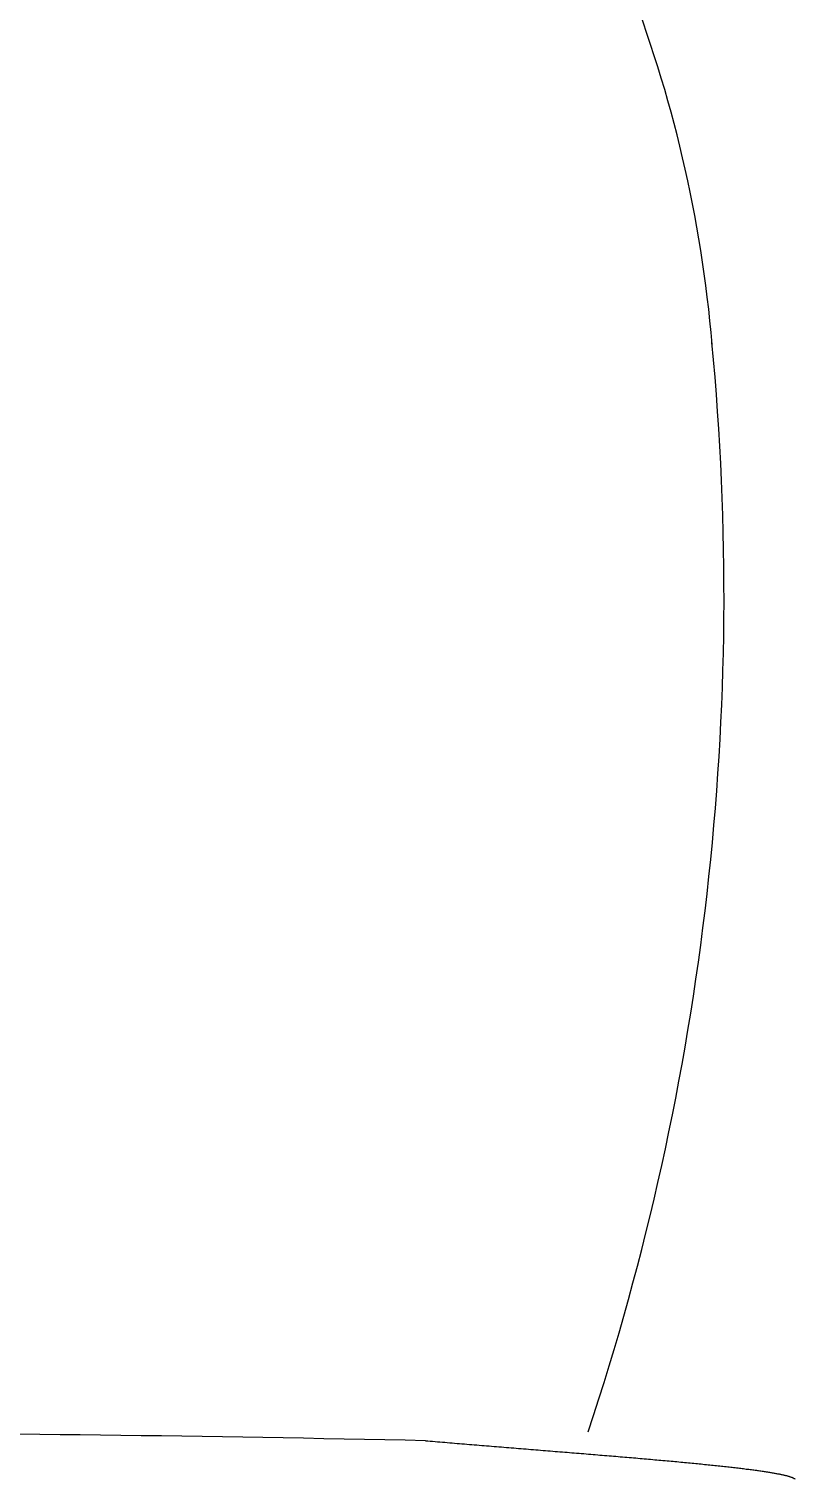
# Model space of a CAD drawing. Extents: x 938 to 1038, y 781 to 934.
# Drawn here: x 1014.84 to 1024.86, y 833.54 to 852.49 of the extents above; entities that cross this region are included whole.
import ezdxf

# ---------------------------------------------------------------- set-up
doc = ezdxf.new("R2010")
doc.units = 0
doc.header["$MEASUREMENT"] = 0
doc.layers.add('1', color=4, linetype='Continuous')

# ---------------------------------------------------------------- blocks, each defined once
blk = doc.blocks.new('VISTA')
at = {"layer": '1', "color": 3, "linetype": 'Continuous'}
blk.add_lwpolyline([(82.149, 34.472), (82.181, 34.469), (82.213, 34.467), (82.244, 34.464), (82.276, 34.461), (82.308, 34.459), (82.34, 34.456), (82.372, 34.453), (82.404, 34.451), (82.436, 34.448), (82.468, 34.445), (82.5, 34.443), (82.532, 34.44), (82.564, 34.437), (82.596, 34.435), (82.628, 34.432), (82.66, 34.429), (82.692, 34.427), (82.725, 34.424), (82.757, 34.421), (82.789, 34.419), (82.821, 34.416), (82.853, 34.413), (82.886, 34.411), (82.918, 34.408), (82.95, 34.405), (82.982, 34.403), (83.015, 34.4), (83.047, 34.398), (83.079, 34.395), (83.111, 34.392), (83.144, 34.39), (83.176, 34.387), (83.208, 34.385), (83.24, 34.382), (83.272, 34.379), (83.304, 34.377), (83.337, 34.374), (83.369, 34.372), (83.401, 34.369), (83.433, 34.366), (83.465, 34.364), (83.497, 34.361), (83.529, 34.359), (83.561, 34.356), (83.592, 34.354), (83.624, 34.351), (83.656, 34.348), (83.688, 34.346), (83.72, 34.343), (83.751, 34.341), (83.783, 34.338), (83.814, 34.336), (83.846, 34.333), (83.877, 34.331), (83.909, 34.328), (83.94, 34.325), (83.971, 34.323), (84.003, 34.32), (84.034, 34.318), (84.065, 34.315), (84.096, 34.313), (84.127, 34.31), (84.158, 34.308), (84.188, 34.305), (84.219, 34.303), (84.25, 34.3), (84.28, 34.298), (84.311, 34.295), (84.341, 34.293), (84.371, 34.29), (84.402, 34.288), (84.432, 34.285), (84.462, 34.283), (84.492, 34.28), (84.522, 34.278), (84.551, 34.275), (84.581, 34.273), (84.61, 34.27), (84.64, 34.268), (84.669, 34.265), (84.698, 34.263), (84.727, 34.261), (84.756, 34.258), (84.785, 34.256), (84.814, 34.253), (84.843, 34.251), (84.871, 34.248), (84.899, 34.246), (84.928, 34.243), (84.956, 34.241), (84.984, 34.239), (85.012, 34.236), (85.039, 34.234), (85.067, 34.231), (85.094, 34.229), (85.122, 34.227), (85.149, 34.224), (85.176, 34.222), (85.203, 34.219), (85.23, 34.217), (85.256, 34.215), (85.283, 34.212), (85.309, 34.21), (85.335, 34.207), (85.361, 34.205), (85.387, 34.203), (85.413, 34.2), (85.438, 34.198), (85.464, 34.196), (85.489, 34.193), (85.514, 34.191), (85.539, 34.189), (85.563, 34.186), (85.588, 34.184), (85.612, 34.182), (85.636, 34.179), (85.66, 34.177), (85.684, 34.175), (85.708, 34.172), (85.731, 34.17), (85.755, 34.168), (85.778, 34.165), (85.801, 34.163), (85.823, 34.161), (85.846, 34.158), (85.868, 34.156), (85.891, 34.154), (85.912, 34.152), (85.934, 34.149), (85.956, 34.147), (85.977, 34.145), (85.998, 34.142), (86.019, 34.14), (86.04, 34.138), (86.061, 34.136), (86.081, 34.133), (86.102, 34.131), (86.122, 34.129), (86.141, 34.127), (86.161, 34.125), (86.18, 34.122), (86.199, 34.12), (86.218, 34.118), (86.237, 34.116), (86.256, 34.113), (86.274, 34.111), (86.292, 34.109), (86.31, 34.107), (86.328, 34.105), (86.345, 34.102), (86.362, 34.1), (86.379, 34.098), (86.396, 34.096), (86.413, 34.094), (86.429, 34.092), (86.445, 34.089), (86.461, 34.087), (86.477, 34.085), (86.492, 34.083), (86.507, 34.081), (86.522, 34.079), (86.537, 34.077), (86.552, 34.074), (86.566, 34.072), (86.58, 34.07), (86.594, 34.068), (86.607, 34.066), (86.621, 34.064), (86.634, 34.062), (86.647, 34.06), (86.66, 34.058), (86.672, 34.055), (86.684, 34.053), (86.696, 34.051), (86.708, 34.049), (86.72, 34.047), (86.731, 34.045), (86.742, 34.043), (86.753, 34.041), (86.763, 34.039), (86.774, 34.037), (86.784, 34.035), (86.793, 34.033), (86.803, 34.031), (86.812, 34.029), (86.822, 34.027), (86.83, 34.025), (86.839, 34.023), (86.848, 34.021), (86.856, 34.019), (86.864, 34.017), (86.871, 34.015), (86.879, 34.013), (86.886, 34.011), (86.893, 34.009), (86.9, 34.007), (86.906, 34.005), (86.912, 34.003), (86.919, 34.001), (86.924, 33.999), (86.93, 33.997), (86.935, 33.995), (86.94, 33.994), (86.945, 33.992), (86.95, 33.99), (86.954, 33.988), (86.958, 33.986), (86.962, 33.984), (86.966, 33.982), (86.969, 33.98), (86.972, 33.978), (86.975, 33.976), (86.978, 33.975), (86.982, 33.971)], dxfattribs=at)
at = {"layer": '1', "color": 2}
for centre, radius, start, end in [((69.055, 47.393), 16.903, 4.7908, 38.2361), ((51.461, 45.531), 34.593, 341.5573, 5.4699)]:
    blk.add_arc(centre, radius, start, end, dxfattribs=at)
at = {"layer": '1', "color": 3}
blk.add_arc((71.914, -441.244), 475.826, 88.76746, 89.79025, dxfattribs=at)

msp = doc.modelspace()

# ---------------------------------------------------------------- block references
at = {"layer": '1'}
msp.add_blockref('VISTA', (937.877, 799.564), dxfattribs=at)

doc.saveas('drawing.dxf')
